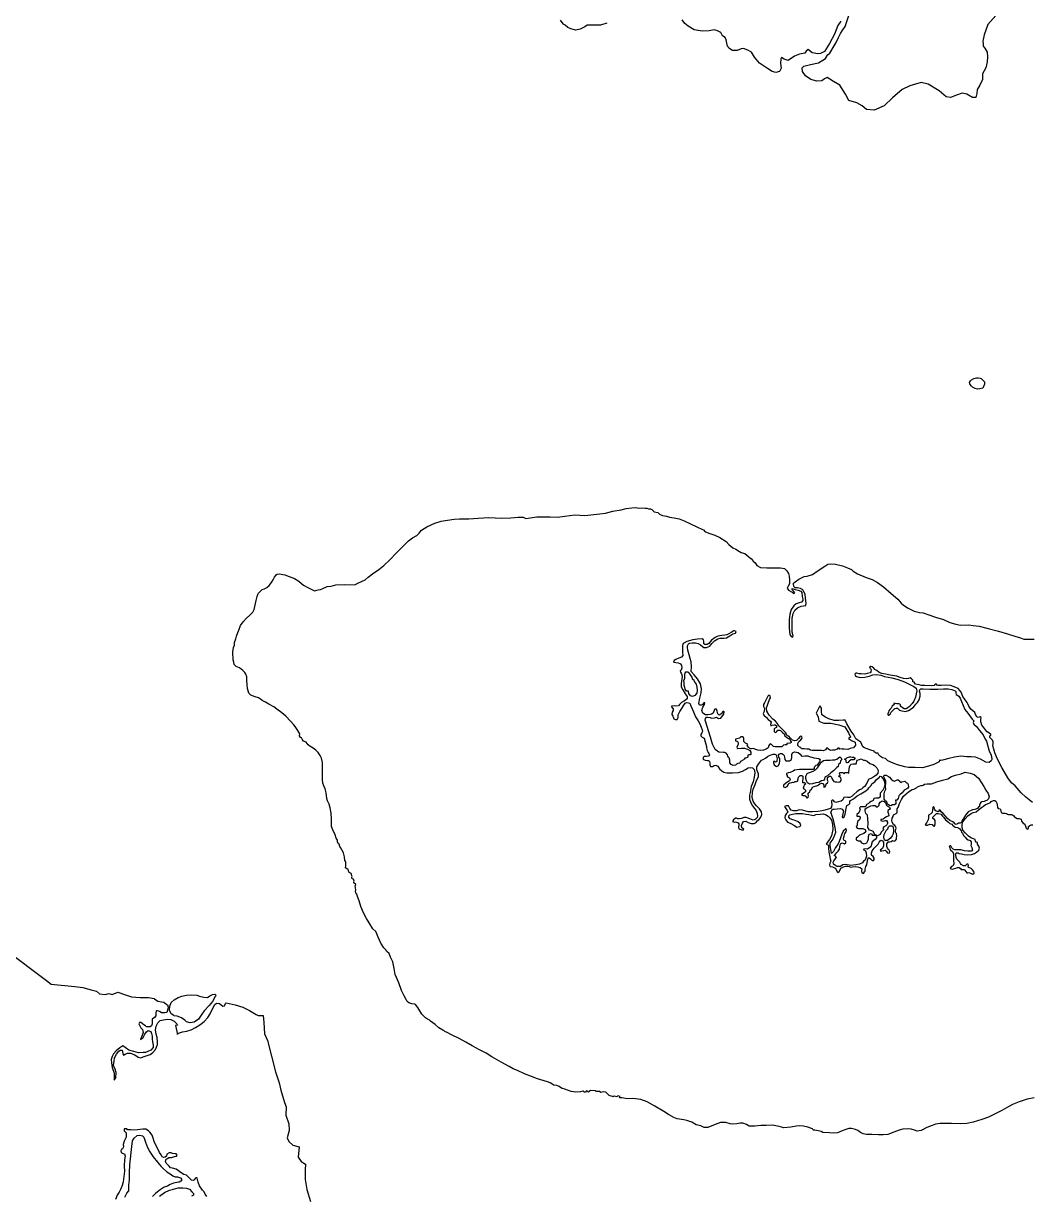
# Model space of a CAD drawing. Extents: x 283583 to 658922, y 889284 to 1241133.
# Drawn here: x 366771 to 376217, y 1113501 to 1124483 of the extents above; entities that cross this region are included whole.
import ezdxf

# ---------------------------------------------------------------- set-up
doc = ezdxf.new("R2010")
doc.units = 0
doc.header["$MEASUREMENT"] = 0
doc.layers.add('GUANACASTE', color=7, linetype='Continuous')
doc.layers.add('PUNTARENAS', color=7, linetype='Continuous')

msp = doc.modelspace()

# ---------------------------------------------------------------- linework, layer by layer
at = {"layer": 'GUANACASTE', "color": 241, "ltscale": 0.8}
for points in [[(372238, 1124485), (372178, 1124468), (372052, 1124468), (372030, 1124451), (371988, 1124430), (371945, 1124421), (371900, 1124432), (371873, 1124444), (371846, 1124468), (371827, 1124477), (371828, 1124478), (371802, 1124514)], [(374429, 1124505), (374400, 1124463), (374369, 1124381), (374324, 1124294), (374276, 1124221), (374239, 1124202), (374214, 1124198), (374162, 1124207), (374123, 1124239), (374106, 1124222), (374092, 1124203), (374043, 1124195), (373994, 1124176), (373937, 1124137), (373898, 1124147), (373874, 1124164), (373867, 1124152), (373864, 1124107), (373869, 1124063), (373854, 1124032), (373822, 1124022), (373786, 1124034), (373742, 1124061), (373668, 1124110), (373622, 1124166), (373593, 1124215), (373558, 1124233), (373519, 1124247), (373497, 1124245), (373458, 1124230), (373414, 1124228), (373381, 1124251), (373374, 1124262), (373375, 1124264), (373368, 1124270), (373360, 1124298), (373356, 1124328), (373345, 1124351), (373321, 1124366), (373304, 1124398), (373274, 1124413), (373244, 1124422), (373195, 1124413), (373129, 1124411), (373054, 1124424), (373000, 1124456), (372968, 1124482), (372943, 1124516)], [(375906, 1124584), (375808, 1124472), (375771, 1124375), (375759, 1124316), (375764, 1124288), (375764, 1124270), (375779, 1124250), (375801, 1124213), (375803, 1124169), (375801, 1124123), (375788, 1124067), (375757, 1124010), (375757, 1123959), (375732, 1123903), (375708, 1123864), (375703, 1123827), (375693, 1123790), (375664, 1123788), (375610, 1123820), (375566, 1123830), (375512, 1123810), (375458, 1123788), (375417, 1123795), (375351, 1123852), (375248, 1123915), (375182, 1123928), (375077, 1123898), (375003, 1123864), (374915, 1123786), (374837, 1123710), (374741, 1123671), (374671, 1123676), (374629, 1123711), (374578, 1123738), (374504, 1123762), (374473, 1123821), (374419, 1123904), (374360, 1123938), (374328, 1123960), (374302, 1123975), (374277, 1123965), (374250, 1123946), (374206, 1123943), (374150, 1123958), (374099, 1123992), (374069, 1124031), (374067, 1124068), (374084, 1124083), (374145, 1124097), (374219, 1124114), (374285, 1124154), (374309, 1124193), (374310, 1124193), (374325, 1124204), (374367, 1124272), (374385, 1124305), (374407, 1124350), (374426, 1124388), (374441, 1124413), (374470, 1124454), (374509, 1124568)], [(366609, 1115801), (366988, 1115515), (367032, 1115481), (367253, 1115460), (367327, 1115452), (367405, 1115428), (367454, 1115415), (367483, 1115392), (367538, 1115386), (367572, 1115396), (367602, 1115384), (367655, 1115407), (367717, 1115386), (367784, 1115362), (367864, 1115356), (367941, 1115358), (367997, 1115348), (368000, 1115345), (368031, 1115322), (368063, 1115315), (368087, 1115313), (368106, 1115298), (368120, 1115288), (368127, 1115267), (368122, 1115237), (368114, 1115218), (368097, 1115214), (368082, 1115212), (368065, 1115212), (368053, 1115222), (368040, 1115229), (368023, 1115233), (368014, 1115231), (368012, 1115212), (368012, 1115186), (368000, 1115171), (367985, 1115161), (367978, 1115157), (367978, 1115110), (367970, 1115091), (367959, 1115083), (367925, 1115083), (367913, 1115093), (367900, 1115102), (367870, 1115123), (367858, 1115123), (367853, 1115110), (367860, 1115091), (367872, 1115072), (367887, 1115057), (367892, 1115030), (367887, 1115009), (367866, 1114962), (367889, 1114977), (367908, 1115013), (367925, 1115036), (367940, 1115047), (367963, 1115038), (367970, 1115021), (367978, 1114994), (367978, 1114968), (367980, 1114941), (367987, 1114909), (367985, 1114888), (367963, 1114865), (367936, 1114852), (367915, 1114841), (367891, 1114841), (367849, 1114839), (367805, 1114850), (367758, 1114865), (367724, 1114890), (367701, 1114905), (367673, 1114884), (367639, 1114856), (367614, 1114829), (367601, 1114803), (367593, 1114776), (367597, 1114744), (367603, 1114700), (367622, 1114647), (367622, 1114581), (367637, 1114604), (367639, 1114655), (367631, 1114685), (367616, 1114721), (367620, 1114759), (367625, 1114793), (367644, 1114827), (367665, 1114854), (367678, 1114865), (367697, 1114865), (367701, 1114831), (367707, 1114818), (367724, 1114825), (367747, 1114835), (367773, 1114835), (367813, 1114820), (367845, 1114797), (367870, 1114791), (367893, 1114801), (367957, 1114822), (367984, 1114843), (368008, 1114869), (368016, 1114892), (368027, 1114917), (368027, 1114943), (368025, 1114981), (368014, 1115015), (368008, 1115053), (368014, 1115089), (368029, 1115119), (368052, 1115140), (368082, 1115148), (368120, 1115154), (368152, 1115150), (368184, 1115135), (368207, 1115110), (368215, 1115097), (368201, 1115095), (368197, 1115095), (368213, 1115011), (368215, 1115017), (368232, 1115027), (368262, 1115036), (368302, 1115042), (368342, 1115055), (368383, 1115076), (368423, 1115101), (368465, 1115133), (368499, 1115171), (368520, 1115203), (368535, 1115237), (368552, 1115266), (368561, 1115287), (368580, 1115304), (368607, 1115302), (368639, 1115277), (368654, 1115279), (368664, 1115300), (368671, 1115308), (368753, 1115289), (368825, 1115266), (368889, 1115234), (368952, 1115198), (368971, 1115188), (369017, 1115187), (369024, 1115123), (369028, 1115018), (369056, 1114955), (369134, 1114662), (369168, 1114556), (369182, 1114489), (369218, 1114374), (369231, 1114332), (369229, 1114256), (369258, 1114172), (369260, 1114110), (369243, 1114042), (369256, 1114008), (369296, 1113974), (369355, 1113958), (369345, 1113861), (369374, 1113822), (369415, 1113796), (369412, 1113743), (369410, 1113652), (369427, 1113559), (369461, 1113445)], [(368489, 1113494), (368474, 1113516), (368464, 1113535), (368449, 1113552), (368419, 1113594), (368409, 1113626), (368400, 1113664), (368394, 1113666), (368386, 1113666), (368381, 1113660), (368371, 1113649), (368364, 1113641), (368345, 1113645), (368324, 1113668), (368297, 1113691), (368273, 1113700), (368248, 1113715), (368223, 1113734), (368202, 1113749), (368168, 1113757), (368149, 1113761), (368136, 1113776), (368121, 1113793), (368108, 1113804), (368102, 1113825), (368108, 1113842), (368121, 1113848), (368134, 1113859), (368157, 1113859), (368185, 1113867), (368204, 1113871), (368212, 1113880), (368202, 1113891), (368189, 1113891), (368168, 1113897), (368155, 1113901), (368136, 1113901), (368115, 1113889), (368111, 1113869), (368098, 1113861), (368085, 1113859), (368072, 1113863), (368062, 1113882), (368047, 1113906), (368026, 1113946), (368011, 1113973), (367996, 1114007), (367986, 1114039), (367977, 1114066), (367956, 1114094), (367944, 1114107), (367916, 1114122), (367889, 1114122), (367840, 1114117), (367804, 1114113), (367776, 1114117), (367745, 1114117), (367740, 1114126), (367717, 1114126), (367713, 1114122), (367715, 1114107), (367732, 1114088), (367734, 1114071), (367734, 1114048), (367723, 1114031), (367715, 1114010), (367706, 1113980), (367708, 1113957), (367700, 1113938), (367689, 1113933), (367683, 1113919), (367687, 1113906), (367704, 1113897), (367719, 1113893), (367723, 1113872), (367717, 1113840), (367715, 1113777), (367717, 1113730), (367710, 1113679), (367706, 1113629), (367695, 1113597), (367681, 1113559), (367668, 1113533), (367649, 1113504), (367632, 1113463)], [(367720, 1113486), (367741, 1113524), (367758, 1113545), (367758, 1113598), (367764, 1113649), (367766, 1113716), (367769, 1113788), (367773, 1113845), (367779, 1113905), (367786, 1113962), (367792, 1114013), (367809, 1114040), (367835, 1114063), (367860, 1114068), (367885, 1114061), (367898, 1114049), (367913, 1114002), (367932, 1113953), (367955, 1113911), (367985, 1113864), (368027, 1113813), (368059, 1113777), (368080, 1113756), (368114, 1113724), (368145, 1113705), (368169, 1113686), (368192, 1113676), (368213, 1113676), (368241, 1113667), (368247, 1113663), (368255, 1113650), (368245, 1113635), (368230, 1113627), (368207, 1113625), (368177, 1113619), (368147, 1113606), (368120, 1113589), (368088, 1113581), (368052, 1113555), (368012, 1113523), (367980, 1113492)], [(368047, 1113497), (368091, 1113531), (368140, 1113552), (368176, 1113562), (368220, 1113575), (368265, 1113575), (368299, 1113571), (368326, 1113560), (368347, 1113537), (368363, 1113521), (368363, 1113506), (368346, 1113496)]]:
    msp.add_lwpolyline(points, dxfattribs=at)
at = {"layer": 'GUANACASTE', "color": 241}
msp.add_lwpolyline([(368180, 1115187), (368154, 1115205), (368139, 1115237), (368142, 1115275), (368156, 1115311), (368182, 1115334), (368222, 1115358), (368256, 1115370), (368298, 1115379), (368349, 1115383), (368396, 1115379), (368421, 1115368), (368461, 1115359), (368495, 1115357), (368518, 1115374), (368542, 1115385), (368565, 1115389), (368576, 1115376), (368567, 1115366), (368542, 1115319), (368512, 1115281), (368465, 1115232), (368442, 1115201), (368412, 1115154), (368370, 1115127), (368334, 1115120), (368300, 1115129), (368283, 1115144), (368252, 1115165), (368237, 1115173), (368211, 1115182), (368182, 1115186)], close=True, dxfattribs=at)
at = {"layer": 'PUNTARENAS', "color": 241}
for points in [[(375711, 1121056), (375689, 1121064), (375664, 1121075), (375650, 1121089), (375638, 1121105), (375636, 1121119), (375644, 1121134), (375655, 1121145), (375675, 1121155), (375700, 1121163), (375712, 1121164), (375716, 1121164), (375734, 1121160), (375745, 1121155), (375764, 1121138), (375775, 1121124), (375777, 1121103), (375759, 1121067), (375732, 1121058)], [(373079, 1118207), (373062, 1118186), (373041, 1118178), (373022, 1118184), (373005, 1118205), (373003, 1118226), (372984, 1118228), (372971, 1118247), (372969, 1118262), (372961, 1118281), (372961, 1118305), (372959, 1118326), (372969, 1118349), (372969, 1118387), (372974, 1118404), (372974, 1118408), (372997, 1118408), (373005, 1118400), (373018, 1118379), (373033, 1118357), (373037, 1118343), (373052, 1118334), (373056, 1118319), (373073, 1118294), (373079, 1118264), (373084, 1118235)], [(374380, 1117500), (374361, 1117482), (374336, 1117461), (374304, 1117435), (374279, 1117421), (374275, 1117404), (374268, 1117391), (374249, 1117387), (374222, 1117372), (374194, 1117368), (374164, 1117359), (374135, 1117357), (374116, 1117368), (374109, 1117387), (374103, 1117408), (374103, 1117431), (374114, 1117455), (374126, 1117463), (374145, 1117469), (374171, 1117476), (374192, 1117491), (374211, 1117510), (374224, 1117527), (374234, 1117541), (374241, 1117558), (374254, 1117567), (374266, 1117577), (374285, 1117579), (374315, 1117582), (374330, 1117581), (374351, 1117584), (374374, 1117584), (374391, 1117590), (374419, 1117611), (374429, 1117607), (374438, 1117588), (374427, 1117573), (374423, 1117552), (374408, 1117541), (374406, 1117522), (374391, 1117512)], [(374467, 1117587), (374467, 1117594), (374478, 1117596), (374486, 1117603), (374493, 1117605), (374510, 1117613), (374522, 1117613), (374537, 1117609), (374550, 1117609), (374565, 1117598), (374550, 1117583), (374527, 1117583), (374510, 1117575), (374503, 1117569), (374497, 1117558), (374488, 1117554), (374482, 1117554), (374480, 1117569), (374480, 1117579), (374467, 1117586)], [(374692, 1117321), (374710, 1117341), (374723, 1117362), (374748, 1117379), (374763, 1117398), (374789, 1117419), (374799, 1117432), (374808, 1117429), (374825, 1117406), (374839, 1117377), (374841, 1117345), (374835, 1117324), (374824, 1117298), (374799, 1117271), (374799, 1117260), (374797, 1117235), (374782, 1117226), (374759, 1117226), (374738, 1117222), (374733, 1117203), (374714, 1117192), (374699, 1117184), (374689, 1117176), (374666, 1117163), (374666, 1117152), (374657, 1117144), (374615, 1117144), (374604, 1117135), (374610, 1117114), (374602, 1117097), (374598, 1117087), (374581, 1117072), (374579, 1117057), (374602, 1117057), (374610, 1117049), (374610, 1117040), (374604, 1117023), (374589, 1117008), (374583, 1116987), (374583, 1116968), (374572, 1116960), (374583, 1116943), (374595, 1116939), (374636, 1116941), (374659, 1116932), (374663, 1116909), (374644, 1116894), (374629, 1116886), (374604, 1116879), (374587, 1116858), (374572, 1116850), (374572, 1116833), (374591, 1116824), (374610, 1116824), (374623, 1116805), (374644, 1116797), (374657, 1116801), (374674, 1116807), (374684, 1116824), (374689, 1116845), (374689, 1116866), (374695, 1116888), (374716, 1116894), (374722, 1116879), (374746, 1116879), (374763, 1116871), (374763, 1116852), (374750, 1116837), (374722, 1116816), (374712, 1116767), (374678, 1116746), (374659, 1116750), (374638, 1116744), (374661, 1116731), (374667, 1116712), (374671, 1116682), (374657, 1116644), (374642, 1116634), (374631, 1116619), (374606, 1116606), (374570, 1116600), (374523, 1116594), (374472, 1116604), (374449, 1116600), (374426, 1116585), (374396, 1116585), (374383, 1116592), (374360, 1116606), (374358, 1116625), (374364, 1116638), (374386, 1116664), (374390, 1116670), (374375, 1116683), (374368, 1116686), (374377, 1116697), (374392, 1116714), (374403, 1116727), (374417, 1116748), (374420, 1116767), (374422, 1116788), (374428, 1116801), (374443, 1116807), (374464, 1116797), (374475, 1116805), (374475, 1116822), (374460, 1116829), (374456, 1116839), (374456, 1116846), (374462, 1116867), (374468, 1116892), (374479, 1116909), (374483, 1116926), (374479, 1116937), (374475, 1116937), (374451, 1116915), (374439, 1116888), (374415, 1116818), (374401, 1116791), (374379, 1116763), (374360, 1116725), (374341, 1116706), (374339, 1116729), (374331, 1116778), (374329, 1116803), (374348, 1116829), (374365, 1116856), (374382, 1116907), (374377, 1116949), (374361, 1117021), (374350, 1117047), (374337, 1117093), (374352, 1117121), (374367, 1117123), (374395, 1117125), (374426, 1117127), (374443, 1117123), (374456, 1117102), (374447, 1117078), (374441, 1117051), (374447, 1117040), (374462, 1117049), (374469, 1117076), (374479, 1117129), (374486, 1117157), (374503, 1117165), (374515, 1117174), (374513, 1117180), (374513, 1117193), (374519, 1117203), (374549, 1117218), (374583, 1117246), (374617, 1117265), (374664, 1117292), (374685, 1117313)], [(374849, 1117344), (374852, 1117360), (374850, 1117385), (374841, 1117406), (374833, 1117425), (374835, 1117440), (374854, 1117440), (374875, 1117429), (374886, 1117421), (374901, 1117404), (374916, 1117391), (374928, 1117383), (374939, 1117387), (374956, 1117395), (374966, 1117395), (374981, 1117385), (374981, 1117376), (374994, 1117372), (375002, 1117376), (375028, 1117385), (375045, 1117368), (375053, 1117364), (375059, 1117351), (375064, 1117328), (375057, 1117317), (375047, 1117313), (375023, 1117300), (375004, 1117273), (374987, 1117258), (374973, 1117247), (374966, 1117222), (374953, 1117207), (374941, 1117207), (374945, 1117188), (374945, 1117171), (374932, 1117161), (374915, 1117161), (374898, 1117154), (374884, 1117156), (374871, 1117165), (374865, 1117178), (374860, 1117192), (374852, 1117197), (374835, 1117214), (374835, 1117237), (374837, 1117264), (374843, 1117290), (374852, 1117309), (374848, 1117334)], [(374783, 1117152), (374790, 1117156), (374788, 1117171), (374799, 1117188), (374818, 1117199), (374835, 1117194), (374850, 1117178), (374854, 1117161), (374867, 1117150), (374884, 1117139), (374892, 1117129), (374886, 1117118), (374871, 1117110), (374871, 1117093), (374875, 1117078), (374879, 1117059), (374858, 1117051), (374841, 1117040), (374826, 1117029), (374805, 1117025), (374805, 1117015), (374822, 1117010), (374847, 1117015), (374858, 1117015), (374866, 1117000), (374866, 1116987), (374862, 1116974), (374850, 1116964), (374833, 1116957), (374822, 1116943), (374828, 1116928), (374818, 1116915), (374807, 1116907), (374797, 1116885), (374773, 1116873), (374748, 1116885), (374733, 1116911), (374720, 1116919), (374712, 1116922), (374697, 1116924), (374682, 1116951), (374687, 1116987), (374682, 1117034), (374680, 1117065), (374665, 1117082), (374657, 1117106), (374659, 1117125), (374672, 1117133), (374710, 1117152), (374725, 1117156), (374750, 1117156), (374761, 1117144), (374771, 1117144), (374780, 1117150)], [(374841, 1116828), (374837, 1116839), (374832, 1116862), (374837, 1116885), (374845, 1116902), (374854, 1116921), (374869, 1116938), (374877, 1116955), (374885, 1116964), (374913, 1116964), (374921, 1116949), (374924, 1116926), (374921, 1116890), (374911, 1116871), (374896, 1116851), (374868, 1116828)]]:
    msp.add_lwpolyline(points, close=True, dxfattribs=at)
for points in [[(376242, 1114416), (376176, 1114406), (376102, 1114380), (376039, 1114354), (375981, 1114323), (375937, 1114299), (375877, 1114266), (375814, 1114236), (375751, 1114214), (375668, 1114188), (375609, 1114175), (375551, 1114173), (375466, 1114175), (375405, 1114177), (375361, 1114176), (375318, 1114171), (375285, 1114158), (375235, 1114139), (375183, 1114110), (375146, 1114106), (375120, 1114113), (375088, 1114123), (375051, 1114126), (375012, 1114125), (374977, 1114114), (374927, 1114095), (374870, 1114075), (374827, 1114071), (374784, 1114071), (374720, 1114073), (374670, 1114075), (374638, 1114081), (374614, 1114092), (374590, 1114110), (374568, 1114121), (374531, 1114129), (374503, 1114129), (374475, 1114121), (374442, 1114107), (374397, 1114090), (374358, 1114085), (374323, 1114088), (374260, 1114091), (374244, 1114102), (374232, 1114104), (374186, 1114115), (374175, 1114115), (374166, 1114121), (374164, 1114126), (374120, 1114143), (374079, 1114152), (374038, 1114154), (374012, 1114151), (373960, 1114141), (373897, 1114136), (373851, 1114147), (373821, 1114156), (373788, 1114162), (373731, 1114158), (373679, 1114158), (373625, 1114153), (373571, 1114153), (373547, 1114166), (373510, 1114181), (373486, 1114181), (373455, 1114173), (373412, 1114170), (373392, 1114174), (373351, 1114187), (373301, 1114186), (373253, 1114167), (373182, 1114139), (373149, 1114139), (373117, 1114156), (373075, 1114165), (373034, 1114188), (372986, 1114206), (372960, 1114210), (372897, 1114219), (372864, 1114234), (372814, 1114260), (372771, 1114288), (372688, 1114340), (372616, 1114381), (372556, 1114401), (372482, 1114412), (372432, 1114407), (372379, 1114416), (372360, 1114418), (372356, 1114420), (372362, 1114431), (372340, 1114435), (372330, 1114427), (372319, 1114429), (372306, 1114433), (372295, 1114425), (372292, 1114431), (372277, 1114433), (372260, 1114438), (372253, 1114444), (372243, 1114455), (372229, 1114469), (372208, 1114473), (372193, 1114469), (372180, 1114467), (372169, 1114476), (372134, 1114476), (372132, 1114484), (372084, 1114486), (372073, 1114475), (372064, 1114471), (372055, 1114478), (372047, 1114482), (372038, 1114469), (372027, 1114469), (372012, 1114478), (371990, 1114473), (371947, 1114471), (371903, 1114475), (371869, 1114488), (371842, 1114497), (371819, 1114506), (371804, 1114514), (371790, 1114523), (371769, 1114532), (371740, 1114536), (371705, 1114557), (371680, 1114568), (371649, 1114576), (371588, 1114595), (371530, 1114617), (371467, 1114643), (371401, 1114673), (371360, 1114689), (371323, 1114712), (371247, 1114751), (371158, 1114801), (371106, 1114834), (371044, 1114866), (370975, 1114904), (370916, 1114937), (370853, 1114974), (370781, 1115006), (370740, 1115028), (370720, 1115037), (370712, 1115045), (370699, 1115050), (370664, 1115074), (370627, 1115104), (370586, 1115134), (370573, 1115147), (370558, 1115154), (370538, 1115167), (370505, 1115202), (370466, 1115263), (370444, 1115291), (370438, 1115296), (370410, 1115298), (370383, 1115307), (370366, 1115320), (370357, 1115337), (370338, 1115374), (370312, 1115422), (370287, 1115494), (370255, 1115574), (370244, 1115628), (370231, 1115691), (370211, 1115735), (370196, 1115768), (370177, 1115789), (370174, 1115791), (370169, 1115800), (370148, 1115822), (370119, 1115866), (370093, 1115922), (370082, 1115953), (370072, 1115974), (370046, 1116001), (370011, 1116057), (369984, 1116098), (369956, 1116150), (369932, 1116209), (369915, 1116263), (369902, 1116302), (369893, 1116326), (369886, 1116335), (369882, 1116355), (369884, 1116363), (369882, 1116387), (369878, 1116400), (369884, 1116415), (369867, 1116431), (369865, 1116442), (369869, 1116446), (369864, 1116465), (369851, 1116470), (369849, 1116483), (369852, 1116492), (369847, 1116497), (369845, 1116514), (369843, 1116519), (369828, 1116525), (369819, 1116532), (369812, 1116558), (369801, 1116562), (369788, 1116573), (369793, 1116590), (369791, 1116606), (369791, 1116627), (369782, 1116642), (369779, 1116675), (369769, 1116712), (369755, 1116742), (369743, 1116762), (369734, 1116771), (369730, 1116792), (369719, 1116799), (369712, 1116814), (369712, 1116832), (369701, 1116849), (369692, 1116881), (369671, 1116929), (369658, 1116960), (369657, 1116981), (369657, 1117026), (369653, 1117083), (369646, 1117133), (369634, 1117169), (369620, 1117198), (369614, 1117222), (369607, 1117276), (369598, 1117313), (369586, 1117341), (369575, 1117365), (369572, 1117398), (369572, 1117558), (369563, 1117598), (369552, 1117624), (369540, 1117643), (369533, 1117653), (369511, 1117675), (369485, 1117692), (369455, 1117713), (369437, 1117724), (369420, 1117750), (369396, 1117759), (369381, 1117777), (369376, 1117790), (369368, 1117792), (369357, 1117807), (369359, 1117826), (369342, 1117857), (369318, 1117896), (369305, 1117911), (369272, 1117946), (369230, 1117992), (369191, 1118025), (369144, 1118058), (369117, 1118079), (369069, 1118105), (369039, 1118125), (369009, 1118138), (368993, 1118151), (368972, 1118164), (368943, 1118175), (368902, 1118190), (368883, 1118209), (368876, 1118229), (368870, 1118253), (368867, 1118288), (368865, 1118323), (368863, 1118362), (368856, 1118385), (368845, 1118403), (368826, 1118422), (368795, 1118446), (368763, 1118457), (368745, 1118477), (368741, 1118499), (368736, 1118522), (368736, 1118542), (368732, 1118566), (368734, 1118596), (368739, 1118636), (368747, 1118658), (368749, 1118684), (368760, 1118717), (368767, 1118743), (368780, 1118776), (368790, 1118800), (368806, 1118841), (368830, 1118878), (368860, 1118910), (368893, 1118939), (368921, 1118967), (368932, 1118993), (368951, 1119076), (368960, 1119113), (368969, 1119141), (368981, 1119156), (369008, 1119179), (369029, 1119185), (369051, 1119198), (369073, 1119218), (369096, 1119244), (369112, 1119270), (369123, 1119294), (369140, 1119316), (369149, 1119323), (369170, 1119325), (369201, 1119321), (369220, 1119316), (369260, 1119301), (369309, 1119281), (369351, 1119257), (369375, 1119236), (369394, 1119219), (369429, 1119201), (369468, 1119182), (369497, 1119167), (369509, 1119171), (369520, 1119173), (369533, 1119175), (369553, 1119179), (369570, 1119186), (369618, 1119206), (369655, 1119212), (369699, 1119222), (369781, 1119226), (369875, 1119224), (369903, 1119238), (369972, 1119270), (370001, 1119294), (370042, 1119327), (370100, 1119366), (370146, 1119405), (370207, 1119459), (370261, 1119516), (370324, 1119579), (370378, 1119634), (370415, 1119662), (370457, 1119684), (370478, 1119707), (370502, 1119736), (370550, 1119768), (370624, 1119801), (370684, 1119821), (370745, 1119830), (370806, 1119838), (370856, 1119840), (370943, 1119841), (371032, 1119849), (371130, 1119854), (371249, 1119848), (371337, 1119852), (371406, 1119856), (371454, 1119857), (371477, 1119844), (371582, 1119859), (371705, 1119860), (371775, 1119858), (371845, 1119866), (371938, 1119878), (372032, 1119874), (372114, 1119882), (372172, 1119888), (372224, 1119895), (372294, 1119913), (372370, 1119927), (372418, 1119937), (372470, 1119945), (372507, 1119947), (372525, 1119946), (372537, 1119942), (372571, 1119944), (372595, 1119942), (372613, 1119940), (372627, 1119934), (372645, 1119934), (372659, 1119930), (372681, 1119906), (372715, 1119900), (372731, 1119886), (372759, 1119874), (372795, 1119868), (372823, 1119856), (372867, 1119850), (372915, 1119840), (372961, 1119824), (373016, 1119798), (373088, 1119762), (373128, 1119746), (373142, 1119738), (373156, 1119722), (373194, 1119708), (373250, 1119690), (373296, 1119668), (373356, 1119630), (373380, 1119600), (373418, 1119570), (373446, 1119558), (373479, 1119536), (373495, 1119526), (373531, 1119518), (373586, 1119471), (373587, 1119470), (373588, 1119469), (373607, 1119446), (373627, 1119429), (373633, 1119420), (373644, 1119405), (373677, 1119386), (373735, 1119381), (373809, 1119384), (373863, 1119384), (373902, 1119375), (373924, 1119354), (373939, 1119329), (373944, 1119304), (373950, 1119271), (373948, 1119234), (373935, 1119212), (373927, 1119191), (373938, 1119173), (373972, 1119153), (373987, 1119141), (373999, 1119147), (373987, 1119165), (373975, 1119177), (373975, 1119190), (374001, 1119178), (374029, 1119173), (374055, 1119164), (374064, 1119151), (374066, 1119115), (374074, 1119088), (374074, 1119075), (374062, 1119060), (374038, 1119054), (374012, 1119045), (373988, 1119027), (373964, 1118991), (373951, 1118947), (373947, 1118894), (373945, 1118816), (373953, 1118759), (373964, 1118740), (373971, 1118735), (373979, 1118733), (373984, 1118746), (373973, 1118779), (373973, 1118907), (373983, 1118955), (373999, 1118987), (374023, 1119009), (374059, 1119024), (374101, 1119031), (374105, 1119051), (374099, 1119098), (374094, 1119137), (374083, 1119157), (374074, 1119177), (374051, 1119190), (374024, 1119194), (374001, 1119194), (373988, 1119207), (373985, 1119228), (373985, 1119239), (374003, 1119252), (374035, 1119276), (374085, 1119300), (374114, 1119303), (374163, 1119320), (374216, 1119357), (374279, 1119398), (374309, 1119417), (374333, 1119421), (374381, 1119417), (374444, 1119402), (374491, 1119384), (374531, 1119367), (374544, 1119352), (374587, 1119326), (374666, 1119293), (374722, 1119272), (374772, 1119246), (374828, 1119205), (374902, 1119143), (374963, 1119088), (374996, 1119052), (375018, 1119032), (375061, 1119006), (375116, 1118978), (375166, 1118963), (375201, 1118960), (375255, 1118941), (375316, 1118921), (375390, 1118897), (375451, 1118871), (375507, 1118854), (375550, 1118846), (375629, 1118848), (375670, 1118843), (375727, 1118835), (375809, 1118815), (375907, 1118790), (375992, 1118765), (376061, 1118743), (376114, 1118726), (376144, 1118715), (376242, 1118713)], [(376226, 1117185), (376163, 1117235), (376119, 1117276), (376063, 1117341), (376030, 1117369), (375993, 1117415), (375939, 1117511), (375897, 1117590), (375874, 1117648), (375862, 1117685), (375854, 1117714), (375858, 1117738), (375858, 1117753), (375850, 1117768), (375825, 1117794), (375825, 1117807), (375834, 1117816), (375834, 1117822), (375817, 1117838), (375802, 1117846), (375786, 1117864), (375765, 1117889), (375752, 1117909), (375740, 1117939), (375740, 1117961), (375743, 1117981), (375734, 1117985), (375717, 1117981), (375704, 1117985), (375690, 1118007), (375686, 1118026), (375667, 1118044), (375647, 1118057), (375629, 1118087), (375612, 1118122), (375595, 1118146), (375573, 1118178), (375556, 1118217), (375545, 1118234), (375529, 1118251), (375493, 1118269), (375458, 1118279), (375412, 1118282), (375369, 1118279), (375343, 1118279), (375332, 1118283), (375325, 1118294), (375312, 1118294), (375305, 1118281), (375277, 1118277), (375217, 1118281), (375186, 1118281), (375164, 1118285), (375129, 1118294), (375116, 1118311), (375103, 1118314), (375103, 1118329), (375093, 1118342), (375080, 1118351), (375064, 1118346), (375047, 1118342), (375016, 1118346), (374977, 1118359), (374953, 1118368), (374893, 1118377), (374847, 1118387), (374814, 1118392), (374790, 1118403), (374766, 1118422), (374747, 1118429), (374738, 1118444), (374723, 1118454), (374712, 1118457), (374703, 1118457), (374699, 1118448), (374708, 1118439), (374714, 1118428), (374712, 1118407), (374703, 1118400), (374675, 1118391), (374653, 1118387), (374621, 1118389), (374601, 1118389), (374579, 1118396), (374571, 1118396), (374560, 1118385), (374564, 1118374), (374577, 1118365), (374612, 1118355), (374654, 1118359), (374695, 1118368), (374729, 1118379), (374764, 1118383), (374803, 1118376), (374840, 1118365), (374908, 1118351), (374966, 1118335), (375025, 1118314), (375082, 1118285), (375112, 1118270), (375136, 1118255), (375143, 1118231), (375134, 1118203), (375128, 1118172), (375114, 1118133), (375097, 1118110), (375073, 1118083), (375058, 1118070), (375041, 1118061), (375023, 1118062), (375008, 1118070), (374989, 1118087), (374988, 1118098), (374982, 1118105), (374973, 1118109), (374954, 1118109), (374939, 1118112), (374927, 1118113), (374928, 1118101), (374912, 1118085), (374901, 1118068), (374889, 1118055), (374878, 1118044), (374875, 1118031), (374871, 1118014), (374871, 1118005), (374876, 1118003), (374891, 1118013), (374902, 1118031), (374913, 1118042), (374928, 1118059), (374934, 1118064), (374949, 1118068), (374962, 1118068), (374978, 1118048), (375002, 1118042), (375034, 1118038), (375065, 1118046), (375089, 1118060), (375114, 1118079), (375132, 1118105), (375149, 1118122), (375164, 1118147), (375173, 1118181), (375173, 1118205), (375166, 1118227), (375171, 1118240), (375180, 1118249), (375201, 1118249), (375262, 1118247), (375338, 1118247), (375390, 1118249), (375436, 1118249), (375471, 1118244), (375501, 1118231), (375506, 1118225), (375506, 1118208), (375510, 1118197), (375525, 1118186), (375536, 1118180), (375549, 1118162), (375560, 1118129), (375575, 1118093), (375591, 1118054), (375621, 1118020), (375660, 1117965), (375675, 1117950), (375671, 1117933), (375677, 1117918), (375702, 1117896), (375728, 1117859), (375762, 1117818), (375782, 1117777), (375795, 1117758), (375817, 1117676), (375823, 1117658), (375836, 1117637), (375841, 1117615), (375845, 1117587), (375839, 1117574), (375819, 1117560), (375787, 1117563), (375739, 1117589), (375691, 1117610), (375652, 1117612), (375611, 1117612), (375554, 1117617), (375495, 1117608), (375441, 1117597), (375382, 1117580), (375367, 1117577), (375358, 1117579), (375354, 1117579), (375350, 1117564), (375300, 1117540), (375252, 1117523), (375195, 1117510), (375126, 1117512), (375063, 1117512), (375028, 1117518), (374961, 1117536), (374920, 1117553), (374869, 1117575), (374848, 1117595), (374820, 1117602), (374802, 1117615), (374782, 1117634), (374778, 1117647), (374761, 1117647), (374746, 1117654), (374741, 1117664), (374711, 1117673), (374667, 1117690), (374650, 1117697), (374635, 1117706), (374617, 1117749), (374569, 1117781), (374551, 1117818), (374527, 1117853), (374485, 1117922), (374469, 1117956), (374450, 1117956), (374411, 1117951), (374368, 1117951), (374318, 1117967), (374286, 1117983), (374252, 1118004), (374247, 1118038), (374247, 1118067), (374233, 1118091), (374197, 1118021), (374216, 1117987), (374224, 1117947), (374271, 1117928), (374335, 1117928), (374411, 1117910), (374467, 1117894), (374501, 1117838), (374520, 1117796), (374502, 1117783), (374529, 1117764), (374565, 1117749), (374568, 1117720), (374548, 1117695), (374528, 1117692), (374517, 1117689), (374496, 1117681), (374461, 1117683), (374446, 1117683), (374441, 1117687), (374419, 1117683), (374415, 1117694), (374402, 1117694), (374395, 1117685), (374369, 1117674), (374350, 1117674), (374337, 1117672), (374322, 1117676), (374309, 1117687), (374300, 1117698), (374287, 1117678), (374263, 1117669), (374248, 1117671), (374215, 1117670), (374181, 1117670), (374161, 1117671), (374144, 1117675), (374131, 1117684), (374111, 1117684), (374087, 1117688), (374076, 1117686), (374061, 1117688), (374054, 1117699), (374041, 1117703), (374028, 1117718), (374028, 1117736), (374037, 1117755), (374056, 1117772), (374067, 1117786), (374065, 1117798), (374056, 1117805), (374045, 1117798), (374032, 1117783), (374015, 1117764), (374000, 1117761), (373978, 1117768), (373957, 1117788), (373941, 1117804), (373926, 1117808), (373919, 1117823), (373911, 1117839), (373848, 1117902), (373833, 1117928), (373817, 1117947), (373793, 1117965), (373758, 1118001), (373735, 1118041), (373734, 1118071), (373760, 1118149), (373771, 1118164), (373767, 1118184), (373756, 1118188), (373747, 1118180), (373726, 1118143), (373715, 1118117), (373706, 1118103), (373706, 1118082), (373713, 1118064), (373711, 1118036), (373702, 1118019), (373709, 1118001), (373732, 1117980), (373750, 1117960), (373771, 1117947), (373778, 1117936), (373771, 1117915), (373774, 1117902), (373785, 1117908), (373804, 1117912), (373815, 1117910), (373826, 1117901), (373826, 1117888), (373808, 1117878), (373804, 1117873), (373806, 1117845), (373819, 1117839), (373830, 1117849), (373839, 1117863), (373854, 1117862), (373865, 1117858), (373882, 1117839), (373898, 1117826), (373906, 1117808), (373922, 1117797), (373939, 1117784), (373952, 1117778), (373954, 1117765), (373965, 1117752), (373963, 1117745), (373954, 1117739), (373924, 1117736), (373924, 1117724), (373907, 1117724), (373891, 1117721), (373878, 1117706), (373841, 1117704), (373813, 1117704), (373800, 1117708), (373781, 1117726), (373768, 1117732), (373761, 1117728), (373756, 1117719), (373750, 1117697), (373731, 1117684), (373704, 1117675), (373676, 1117671), (373652, 1117673), (373624, 1117684), (373611, 1117689), (373594, 1117687), (373580, 1117687), (373567, 1117700), (373552, 1117718), (373557, 1117729), (373548, 1117735), (373535, 1117739), (373520, 1117755), (373520, 1117783), (373517, 1117794), (373507, 1117798), (373493, 1117798), (373480, 1117787), (373468, 1117783), (373443, 1117776), (373443, 1117768), (373444, 1117763), (373454, 1117759), (373461, 1117754), (373468, 1117744), (373468, 1117728), (373463, 1117722), (373457, 1117711), (373454, 1117702), (373457, 1117694), (373465, 1117691), (373500, 1117694), (373526, 1117694), (373544, 1117687), (373555, 1117685), (373578, 1117670), (373587, 1117657), (373587, 1117635), (373579, 1117629), (373568, 1117629), (373557, 1117626), (373557, 1117616), (373555, 1117605), (373537, 1117598), (373529, 1117598), (373524, 1117591), (373518, 1117585), (373496, 1117572), (373489, 1117567), (373487, 1117558), (373479, 1117553), (373466, 1117549), (373453, 1117542), (373442, 1117534), (373422, 1117532), (373403, 1117540), (373390, 1117556), (373390, 1117580), (373383, 1117601), (373376, 1117608), (373372, 1117619), (373368, 1117632), (373355, 1117647), (373344, 1117651), (373329, 1117651), (373287, 1117654), (373253, 1117680), (373228, 1117730), (373207, 1117795), (373191, 1117854), (373178, 1117896), (373165, 1117935), (373157, 1117956), (373163, 1117972), (373170, 1117984), (373187, 1117984), (373204, 1117980), (373219, 1117974), (373245, 1117978), (373265, 1117982), (373282, 1117970), (373306, 1117974), (373320, 1117995), (373333, 1118013), (373337, 1118032), (373332, 1118037), (373324, 1118037), (373313, 1118022), (373304, 1118013), (373291, 1118002), (373278, 1118015), (373272, 1118039), (373265, 1118058), (373250, 1118058), (373245, 1118054), (373233, 1118021), (373219, 1118011), (373206, 1118009), (373183, 1118006), (373161, 1118006), (373135, 1118021), (373128, 1118047), (373135, 1118076), (373152, 1118102), (373156, 1118117), (373145, 1118117), (373130, 1118100), (373121, 1118095), (373104, 1118095), (373100, 1118111), (373109, 1118160), (373122, 1118211), (373124, 1118250), (373115, 1118295), (373086, 1118343), (373056, 1118380), (373028, 1118410), (373030, 1118455), (373026, 1118501), (373019, 1118533), (373008, 1118566), (372997, 1118611), (372993, 1118635), (372993, 1118653), (373003, 1118670), (373015, 1118676), (373036, 1118679), (373067, 1118679), (373093, 1118672), (373115, 1118661), (373134, 1118646), (373147, 1118637), (373171, 1118637), (373201, 1118649), (373221, 1118673), (373247, 1118697), (373277, 1118717), (373299, 1118724), (373334, 1118724), (373358, 1118728), (373388, 1118745), (373418, 1118763), (373442, 1118771), (373447, 1118778), (373449, 1118785), (373434, 1118793), (373427, 1118793), (373401, 1118778), (373379, 1118763), (373360, 1118756), (373343, 1118752), (373316, 1118748), (373277, 1118743), (373251, 1118730), (373217, 1118704), (373193, 1118674), (373177, 1118665), (373156, 1118665), (373145, 1118671), (373145, 1118682), (373147, 1118695), (373143, 1118708), (373130, 1118717), (373088, 1118715), (373043, 1118708), (372986, 1118691), (372960, 1118678), (372951, 1118673), (372945, 1118656), (372945, 1118627), (372947, 1118593), (372949, 1118562), (372938, 1118545), (372912, 1118536), (372882, 1118525), (372867, 1118515), (372863, 1118499), (372882, 1118495), (372904, 1118491), (372921, 1118486), (372928, 1118482), (372936, 1118467), (372941, 1118445), (372932, 1118425), (372924, 1118417), (372926, 1118404), (372936, 1118389), (372943, 1118367), (372939, 1118338), (372936, 1118326), (372934, 1118292), (372935, 1118266), (372948, 1118240), (372972, 1118203), (372991, 1118177), (372989, 1118155), (372965, 1118137), (372937, 1118122), (372919, 1118103), (372907, 1118088), (372885, 1118087), (372869, 1118089), (372846, 1118085), (372839, 1118083), (372857, 1118063), (372857, 1118046), (372850, 1118031), (372846, 1118007), (372856, 1117994), (372859, 1117985), (372865, 1117968), (372880, 1117963), (372896, 1117961), (372904, 1117979), (372904, 1118005), (372922, 1118035), (372941, 1118066), (372959, 1118096), (372970, 1118116), (372985, 1118122), (373002, 1118118), (373015, 1118114), (373024, 1118088), (373048, 1118033), (373069, 1117988), (373093, 1117948), (373109, 1117920), (373122, 1117890), (373131, 1117866), (373133, 1117849), (373128, 1117836), (373118, 1117820), (373118, 1117809), (373129, 1117796), (373148, 1117786), (373159, 1117751), (373170, 1117710), (373172, 1117695), (373176, 1117672), (373185, 1117652), (373194, 1117643), (373198, 1117630), (373190, 1117619), (373172, 1117615), (373153, 1117615), (373142, 1117609), (373137, 1117596), (373142, 1117587), (373159, 1117580), (373179, 1117578), (373190, 1117578), (373198, 1117569), (373202, 1117556), (373201, 1117537), (373207, 1117522), (373226, 1117520), (373242, 1117530), (373257, 1117533), (373276, 1117524), (373294, 1117500), (373316, 1117481), (373333, 1117468), (373361, 1117461), (373416, 1117461), (373470, 1117466), (373507, 1117479), (373535, 1117492), (373561, 1117509), (373579, 1117513), (373603, 1117509), (373616, 1117494), (373624, 1117461), (373616, 1117422), (373607, 1117379), (373588, 1117335), (373579, 1117277), (373575, 1117254), (373575, 1117215), (373586, 1117182), (373603, 1117154), (373620, 1117128), (373635, 1117108), (373647, 1117082), (373649, 1117056), (373646, 1117043), (373627, 1117025), (373607, 1117017), (373577, 1117032), (373542, 1117043), (373521, 1117043), (373499, 1117034), (373477, 1117032), (373464, 1117032), (373446, 1117040), (373438, 1117034), (373425, 1117021), (373416, 1117006), (373433, 1117001), (373444, 1117004), (373468, 1116993), (373475, 1116984), (373473, 1116977), (373470, 1116949), (373473, 1116938), (373492, 1116930), (373503, 1116928), (373518, 1116927), (373520, 1116934), (373503, 1116947), (373499, 1116967), (373508, 1116991), (373518, 1117006), (373538, 1117008), (373562, 1116997), (373590, 1116988), (373616, 1116988), (373636, 1116995), (373646, 1117012), (373662, 1117021), (373679, 1117045), (373690, 1117073), (373686, 1117097), (373666, 1117125), (373640, 1117152), (373623, 1117171), (373607, 1117197), (373598, 1117232), (373603, 1117280), (373607, 1117310), (373626, 1117352), (373640, 1117391), (373657, 1117423), (373659, 1117451), (373644, 1117491), (373644, 1117519), (373657, 1117543), (373685, 1117582), (373702, 1117588), (373724, 1117599), (373742, 1117615), (373768, 1117628), (373794, 1117638), (373811, 1117638), (373824, 1117630), (373829, 1117606), (373833, 1117593), (373831, 1117582), (373831, 1117569), (373826, 1117565), (373816, 1117563), (373807, 1117567), (373798, 1117567), (373800, 1117554), (373805, 1117537), (373818, 1117528), (373824, 1117521), (373841, 1117526), (373854, 1117549), (373859, 1117573), (373857, 1117597), (373850, 1117608), (373846, 1117626), (373852, 1117637), (373863, 1117643), (373876, 1117643), (373887, 1117636), (373898, 1117623), (373904, 1117587), (373915, 1117573), (373950, 1117573), (373967, 1117586), (373970, 1117608), (373970, 1117634), (373978, 1117650), (373994, 1117658), (374015, 1117654), (374031, 1117652), (374048, 1117637), (374057, 1117624), (374067, 1117619), (374093, 1117621), (374120, 1117621), (374141, 1117611), (374157, 1117608), (374178, 1117602), (374200, 1117598), (374224, 1117595), (374237, 1117586), (374230, 1117564), (374213, 1117542), (374209, 1117535), (374195, 1117529), (374180, 1117514), (374180, 1117503), (374174, 1117494), (374152, 1117494), (374113, 1117492), (374041, 1117492), (373995, 1117488), (373982, 1117477), (373956, 1117466), (373937, 1117463), (373921, 1117457), (373921, 1117446), (373926, 1117437), (373926, 1117424), (373939, 1117420), (373950, 1117416), (373954, 1117403), (373950, 1117388), (373934, 1117377), (373911, 1117361), (373891, 1117346), (373891, 1117331), (373908, 1117326), (373926, 1117335), (373937, 1117350), (373943, 1117363), (373956, 1117368), (373969, 1117372), (373976, 1117374), (373989, 1117370), (373995, 1117379), (374002, 1117381), (374013, 1117381), (374022, 1117385), (374030, 1117407), (374034, 1117420), (374048, 1117437), (374063, 1117437), (374074, 1117431), (374074, 1117412), (374071, 1117381), (374071, 1117370), (374093, 1117370), (374097, 1117357), (374087, 1117348), (374084, 1117336), (374078, 1117318), (374087, 1117312), (374098, 1117301), (374098, 1117283), (374089, 1117277), (374076, 1117268), (374061, 1117259), (374076, 1117249), (374091, 1117249), (374100, 1117242), (374113, 1117225), (374124, 1117233), (374128, 1117246), (374122, 1117262), (374124, 1117270), (374139, 1117283), (374143, 1117301), (374156, 1117308), (374167, 1117330), (374180, 1117335), (374210, 1117343), (374219, 1117348), (374232, 1117359), (374247, 1117365), (374260, 1117361), (374269, 1117346), (374269, 1117328), (374284, 1117330), (374289, 1117343), (374291, 1117358), (374306, 1117369), (374310, 1117382), (374306, 1117393), (374304, 1117406), (374306, 1117417), (374313, 1117424), (374324, 1117432), (374332, 1117432), (374341, 1117421), (374345, 1117408), (374354, 1117393), (374365, 1117382), (374378, 1117378), (374393, 1117378), (374404, 1117374), (374423, 1117378), (374434, 1117389), (374434, 1117404), (374430, 1117415), (374423, 1117422), (374415, 1117424), (374410, 1117433), (374424, 1117433), (374423, 1117441), (374417, 1117454), (374421, 1117465), (374447, 1117465), (374460, 1117454), (374469, 1117465), (374493, 1117465), (374506, 1117459), (374506, 1117469), (374508, 1117497), (374510, 1117519), (374517, 1117534), (374526, 1117542), (374545, 1117547), (374558, 1117547), (374573, 1117545), (374575, 1117555), (374578, 1117571), (374584, 1117582), (374604, 1117588), (374621, 1117592), (374643, 1117579), (374654, 1117579), (374675, 1117571), (374702, 1117549), (374728, 1117541), (374745, 1117530), (374767, 1117510), (374778, 1117484), (374775, 1117460), (374760, 1117440), (374747, 1117430), (374728, 1117419), (374712, 1117408), (374693, 1117404), (374678, 1117380), (374667, 1117353), (374652, 1117334), (374637, 1117321), (374624, 1117308), (374606, 1117303), (374580, 1117284), (374552, 1117260), (374535, 1117243), (374515, 1117232), (374493, 1117231), (374472, 1117234), (374459, 1117231), (374454, 1117223), (374448, 1117208), (374432, 1117197), (374406, 1117190), (374384, 1117184), (374371, 1117190), (374365, 1117199), (374358, 1117205), (374348, 1117205), (374341, 1117199), (374341, 1117188), (374345, 1117166), (374341, 1117142), (374332, 1117129), (374311, 1117121), (374280, 1117112), (374254, 1117107), (374215, 1117100), (374165, 1117095), (374122, 1117095), (374070, 1117113), (374039, 1117115), (374015, 1117106), (373985, 1117106), (373965, 1117112), (373952, 1117128), (373939, 1117154), (373917, 1117154), (373902, 1117145), (373909, 1117136), (373928, 1117110), (373933, 1117093), (373920, 1117080), (373907, 1117063), (373905, 1117041), (373913, 1117021), (373931, 1117000), (373955, 1116989), (373996, 1116969), (374018, 1116954), (374044, 1116958), (374054, 1116969), (374048, 1116987), (374030, 1117002), (374002, 1117015), (373980, 1117023), (373954, 1117030), (373941, 1117045), (373941, 1117058), (373952, 1117069), (373976, 1117074), (374007, 1117080), (374069, 1117080), (374106, 1117076), (374130, 1117073), (374157, 1117066), (374178, 1117062), (374196, 1117071), (374235, 1117075), (374265, 1117077), (374287, 1117073), (374311, 1117055), (374326, 1117040), (374341, 1117018), (374352, 1116984), (374354, 1116932), (374342, 1116873), (374324, 1116838), (374311, 1116821), (374291, 1116795), (374307, 1116788), (374315, 1116780), (374313, 1116756), (374316, 1116719), (374324, 1116691), (374331, 1116657), (374335, 1116633), (374327, 1116617), (374322, 1116598), (374327, 1116591), (374331, 1116583), (374350, 1116580), (374376, 1116568), (374387, 1116555), (374396, 1116533), (374401, 1116529), (374413, 1116535), (374429, 1116568), (374455, 1116581), (374477, 1116587), (374492, 1116587), (374509, 1116583), (374524, 1116579), (374537, 1116581), (374564, 1116585), (374587, 1116581), (374611, 1116576), (374626, 1116561), (374624, 1116544), (374626, 1116524), (374642, 1116520), (374650, 1116535), (374657, 1116542), (374657, 1116559), (374664, 1116585), (374672, 1116601), (374676, 1116623), (374681, 1116649), (374687, 1116665), (374696, 1116667), (374709, 1116656), (374722, 1116639), (374737, 1116641), (374742, 1116651), (374742, 1116662), (374731, 1116678), (374718, 1116691), (374716, 1116708), (374722, 1116730), (374742, 1116756), (374761, 1116775), (374778, 1116793), (374789, 1116812), (374798, 1116825), (374807, 1116830), (374820, 1116825), (374828, 1116813), (374828, 1116800), (374830, 1116778), (374824, 1116758), (374815, 1116749), (374798, 1116738), (374804, 1116728), (374815, 1116730), (374831, 1116734), (374846, 1116737), (374855, 1116728), (374868, 1116713), (374885, 1116710), (374889, 1116721), (374885, 1116730), (374883, 1116737), (374876, 1116743), (374867, 1116756), (374859, 1116771), (374861, 1116797), (374874, 1116815), (374885, 1116815), (374902, 1116817), (374913, 1116828), (374928, 1116823), (374943, 1116828), (374950, 1116841), (374950, 1116854), (374954, 1116873), (374950, 1116893), (374941, 1116904), (374941, 1116919), (374948, 1116943), (374945, 1116956), (374937, 1116967), (374922, 1116978), (374911, 1117000), (374908, 1117013), (374911, 1117036), (374919, 1117052), (374924, 1117067), (374937, 1117074), (374948, 1117080), (374958, 1117091), (374958, 1117126), (374967, 1117138), (374980, 1117174), (374997, 1117211), (375017, 1117244), (375041, 1117266), (375065, 1117285), (375099, 1117305), (375115, 1117310), (375139, 1117320), (375149, 1117331), (375162, 1117336), (375178, 1117342), (375191, 1117342), (375202, 1117345), (375215, 1117356), (375238, 1117358), (375280, 1117359), (375304, 1117367), (375328, 1117378), (375382, 1117393), (375432, 1117407), (375467, 1117428), (375504, 1117441), (375558, 1117454), (375595, 1117467), (375641, 1117459), (375680, 1117446), (375719, 1117411), (375747, 1117368), (375769, 1117335), (375788, 1117300), (375810, 1117268), (375819, 1117240), (375814, 1117218), (375797, 1117203), (375786, 1117200), (375771, 1117192), (375752, 1117191), (375738, 1117180), (375730, 1117160), (375728, 1117145), (375717, 1117136), (375710, 1117128), (375684, 1117119), (375663, 1117114), (375624, 1117095), (375597, 1117064), (375578, 1117034), (375565, 1117014), (375560, 1116995), (375548, 1116990), (375532, 1116990), (375524, 1116984), (375510, 1116979), (375498, 1116984), (375491, 1116993), (375478, 1117003), (375452, 1117014), (375430, 1117034), (375408, 1117058), (375387, 1117082), (375369, 1117095), (375360, 1117112), (375348, 1117112), (375350, 1117103), (375343, 1117095), (375319, 1117105), (375308, 1117120), (375302, 1117142), (375297, 1117142), (375291, 1117140), (375289, 1117116), (375285, 1117090), (375273, 1117079), (375250, 1117066), (375250, 1117042), (375248, 1117021), (375234, 1116997), (375219, 1116979), (375230, 1116970), (375243, 1116973), (375265, 1116981), (375285, 1116977), (375296, 1116966), (375306, 1116962), (375313, 1116984), (375313, 1117016), (375306, 1117025), (375291, 1117034), (375291, 1117047), (375310, 1117066), (375326, 1117081), (375343, 1117082), (375369, 1117075), (375378, 1117060), (375395, 1117044), (375410, 1117021), (375437, 1116999), (375452, 1116988), (375471, 1116980), (375478, 1116969), (375487, 1116962), (375502, 1116954), (375522, 1116951), (375534, 1116942), (375545, 1116936), (375556, 1116919), (375561, 1116907), (375569, 1116898), (375580, 1116876), (375593, 1116859), (375608, 1116844), (375624, 1116835), (375643, 1116827), (375650, 1116811), (375650, 1116792), (375648, 1116781), (375656, 1116761), (375661, 1116748), (375663, 1116739), (375654, 1116729), (375644, 1116727), (375630, 1116727), (375619, 1116729), (375587, 1116731), (375554, 1116739), (375528, 1116742), (375498, 1116739), (375483, 1116746), (375467, 1116763), (375461, 1116778), (375454, 1116778), (375448, 1116774), (375446, 1116772), (375450, 1116759), (375454, 1116742), (375461, 1116737), (375476, 1116724), (375485, 1116702), (375485, 1116644), (375487, 1116609), (375480, 1116587), (375467, 1116583), (375454, 1116570), (375459, 1116563), (375472, 1116559), (375485, 1116563), (375507, 1116570), (375522, 1116576), (375539, 1116576), (375550, 1116566), (375557, 1116555), (375583, 1116555), (375589, 1116552), (375600, 1116539), (375609, 1116524), (375620, 1116524), (375637, 1116527), (375641, 1116522), (375665, 1116513), (375679, 1116522), (375676, 1116537), (375663, 1116553), (375650, 1116566), (375628, 1116576), (375620, 1116587), (375626, 1116594), (375624, 1116605), (375609, 1116605), (375593, 1116592), (375580, 1116592), (375557, 1116603), (375550, 1116613), (375543, 1116624), (375531, 1116637), (375518, 1116652), (375509, 1116670), (375506, 1116689), (375506, 1116705), (375513, 1116711), (375530, 1116711), (375539, 1116707), (375559, 1116703), (375585, 1116696), (375620, 1116694), (375654, 1116698), (375683, 1116705), (375702, 1116718), (375722, 1116737), (375728, 1116755), (375724, 1116776), (375711, 1116792), (375711, 1116809), (375698, 1116811), (375691, 1116822), (375687, 1116837), (375674, 1116843), (375648, 1116854), (375626, 1116869), (375609, 1116884), (375595, 1116899), (375574, 1116925), (375567, 1116953), (375567, 1116979), (375573, 1117004), (375593, 1117030), (375621, 1117060), (375650, 1117082), (375669, 1117090), (375697, 1117095), (375721, 1117114), (375747, 1117136), (375767, 1117151), (375786, 1117164), (375804, 1117171), (375832, 1117184), (375839, 1117193), (375860, 1117202), (375871, 1117202), (375882, 1117195), (375891, 1117178), (375895, 1117163), (375897, 1117137), (375904, 1117129), (375923, 1117125), (375926, 1117118), (375932, 1117090), (375943, 1117085), (375969, 1117085), (375982, 1117081), (375990, 1117074), (376001, 1117070), (376032, 1117070), (376049, 1117059), (376058, 1117051), (376065, 1117042), (376082, 1117035), (376099, 1117035), (376119, 1117027), (376123, 1117010), (376137, 1116990), (376154, 1116981), (376156, 1116971), (376165, 1116942), (376176, 1116933), (376186, 1116936), (376189, 1116947), (376189, 1116958), (376199, 1116968), (376212, 1116975), (376230, 1116975)]]:
    msp.add_lwpolyline(points, dxfattribs=at)

doc.saveas('drawing.dxf')
